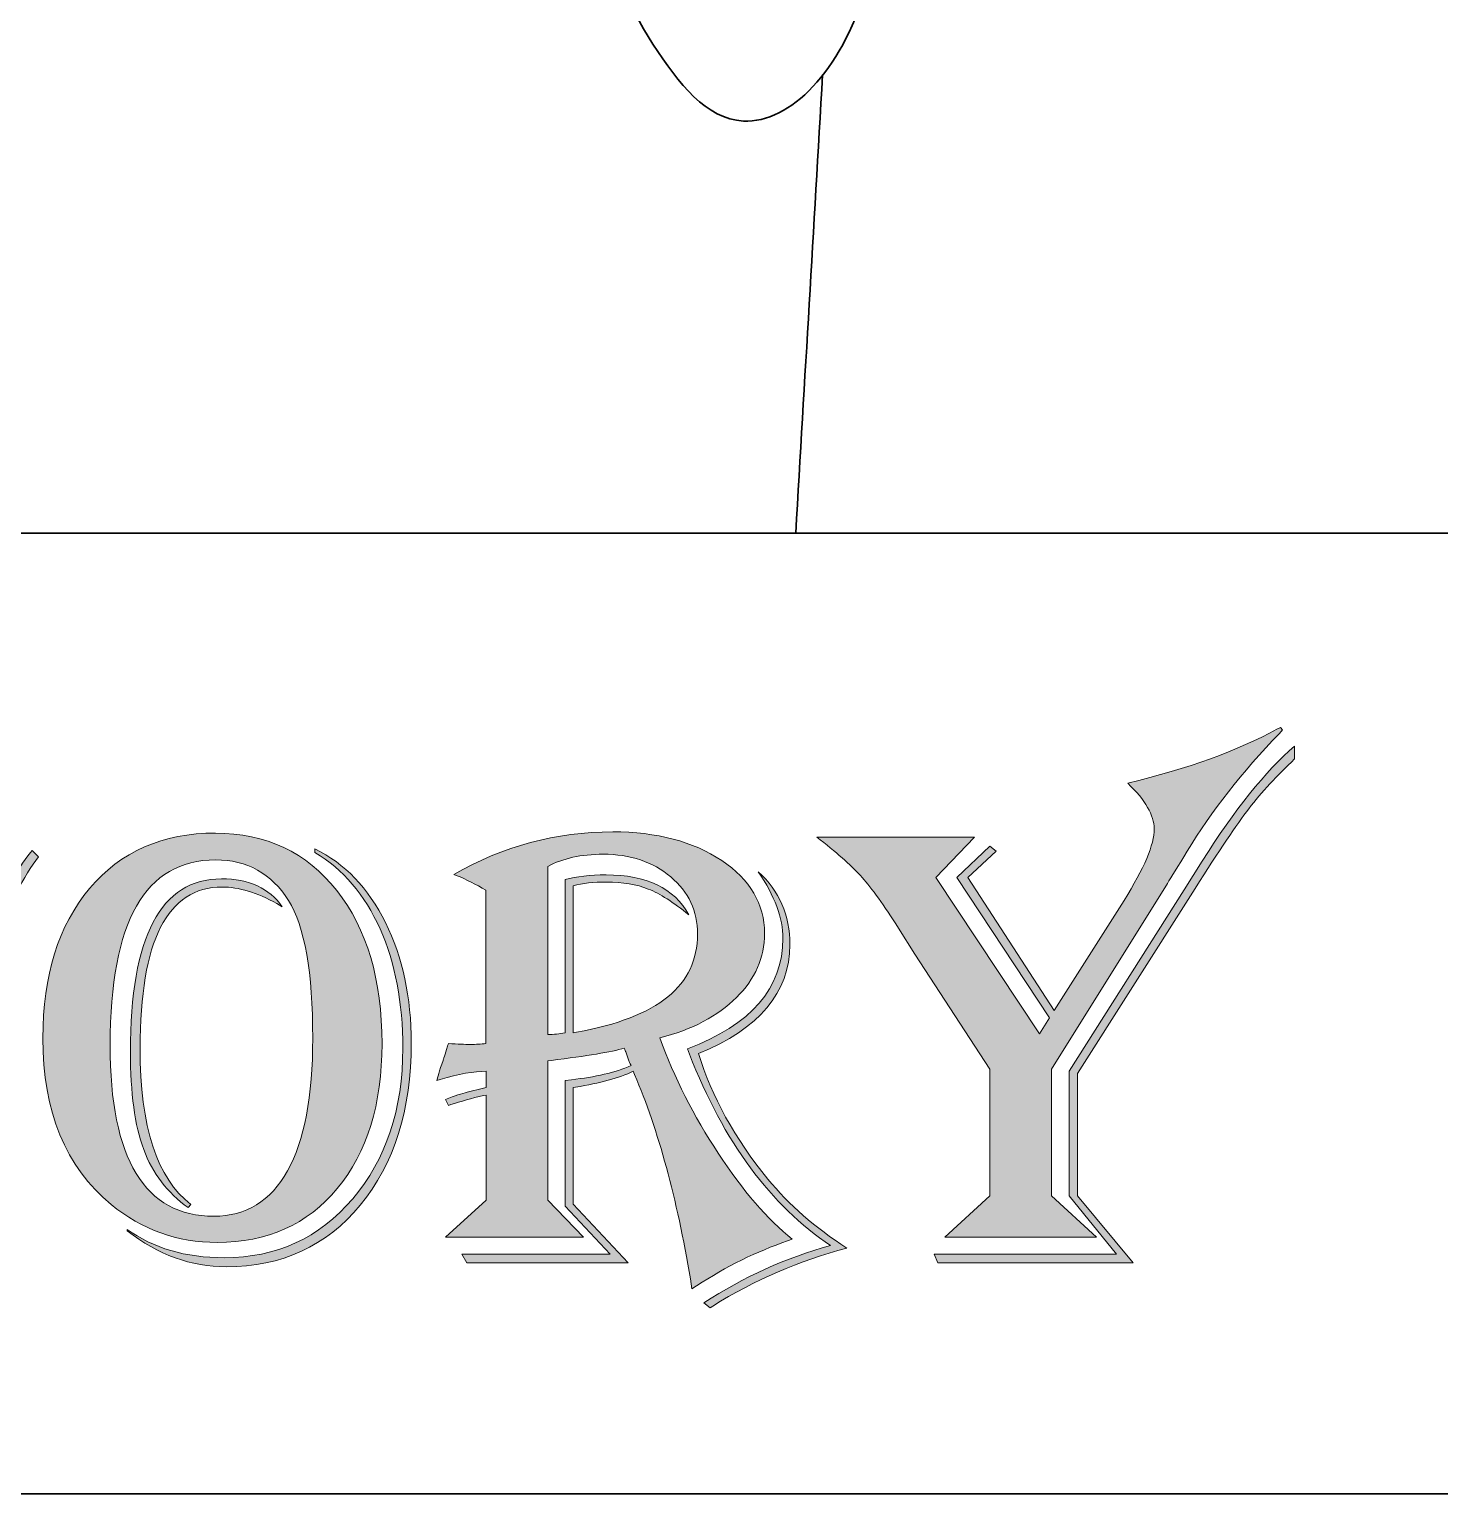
# Model space of a CAD drawing. Header units: centimetres. Extents: x 0.61 to 9.45, y -8.63 to -2.05.
# Drawn here: x 5.095 to 6.571, y -5.116 to -3.583 of the extents above; entities that cross this region are included whole.
import ezdxf

# ---------------------------------------------------------------- set-up
doc = ezdxf.new("R2010")
doc.units = ezdxf.units.CM
doc.header["$MEASUREMENT"] = 0
doc.layers.add('Layer 1', color=7, linetype='Continuous', lineweight=0)
doc.layers.add('Layer 2', color=7, linetype='Continuous', lineweight=0)

# ---------------------------------------------------------------- blocks, each defined once
blk = doc.blocks.new('Block_0')
at = {"layer": 'Layer 1', "transparency": 33554687}
h = blk.add_hatch(color=7, dxfattribs=at)
h.dxf.hatch_style = 2
edge = h.paths.add_edge_path()
edge.add_spline(control_points=[(6.4187, -4.3332), (6.4187, -4.3332), (6.4187, -4.3466), (6.4187, -4.3466), (6.4187, -4.3466), (6.4155, -4.3499), (6.4155, -4.3499), (6.3972, -4.3673), (6.3815, -4.3847), (6.3683, -4.4021), (6.3552, -4.4195), (6.3357, -4.4487), (6.3098, -4.4898), (6.3098, -4.4898), (6.1917, -4.6758), (6.1917, -4.6758), (6.1917, -4.6758), (6.1917, -4.8037), (6.1917, -4.8037), (6.1917, -4.8037), (6.2498, -4.8738), (6.2498, -4.8738), (6.2498, -4.8738), (6.0455, -4.8738), (6.0455, -4.8738), (6.0455, -4.8738), (6.0416, -4.865), (6.0416, -4.865), (6.0416, -4.865), (6.2325, -4.865), (6.2325, -4.865), (6.2325, -4.865), (6.1829, -4.8037), (6.1829, -4.8037), (6.1829, -4.8037), (6.1829, -4.6735), (6.1829, -4.6735), (6.1829, -4.6735), (6.3033, -4.4836), (6.3033, -4.4836), (6.3033, -4.4836), (6.3222, -4.4536), (6.3222, -4.4536), (6.3559, -4.3999), (6.3881, -4.3598), (6.4187, -4.3332)], knot_values=[0, 0, 0, 0, 1, 1, 1, 2, 2, 2, 3, 3, 3, 4, 4, 4, 5, 5, 5, 6, 6, 6, 7, 7, 7, 8, 8, 8, 9, 9, 9, 10, 10, 10, 11, 11, 11, 12, 12, 12, 13, 13, 13, 14, 14, 14, 15, 15, 15, 15], degree=3, periodic=0)
edge = h.paths.add_edge_path()
edge.add_spline(control_points=[(6.4041, -4.3137), (6.4041, -4.3137), (6.406, -4.3163), (6.406, -4.3163), (6.406, -4.3163), (6.4028, -4.3199), (6.4028, -4.3199), (6.3638, -4.3603), (6.3317, -4.4014), (6.3065, -4.4432), (6.2967, -4.4591), (6.2898, -4.4704), (6.2856, -4.4771), (6.2856, -4.4771), (6.1643, -4.6712), (6.1643, -4.6712), (6.1643, -4.6712), (6.1643, -4.8037), (6.1643, -4.8037), (6.1643, -4.8037), (6.2116, -4.8471), (6.2116, -4.8471), (6.2116, -4.8471), (6.0527, -4.8471), (6.0527, -4.8471), (6.0527, -4.8471), (6.0997, -4.8037), (6.0997, -4.8037), (6.0997, -4.8037), (6.0997, -4.6712), (6.0997, -4.6712), (6.0997, -4.6712), (6.0214, -4.5508), (6.0214, -4.5508), (6.0214, -4.5508), (6.0044, -4.5238), (6.0044, -4.5238), (5.989, -4.4996), (5.9763, -4.482), (5.9664, -4.4709), (5.9565, -4.4598), (5.9419, -4.4467), (5.9225, -4.4314), (5.9225, -4.4314), (5.919, -4.4285), (5.919, -4.4285), (5.919, -4.4285), (6.0837, -4.4285), (6.0837, -4.4285), (6.0837, -4.4285), (6.0432, -4.4706), (6.0432, -4.4706), (6.0432, -4.4706), (6.1519, -4.6344), (6.1519, -4.6344), (6.1519, -4.6344), (6.1623, -4.6177), (6.1623, -4.6177), (6.1623, -4.6177), (6.0654, -4.4706), (6.0654, -4.4706), (6.0654, -4.4706), (6.0997, -4.438), (6.0997, -4.438), (6.0997, -4.438), (6.1065, -4.4432), (6.1065, -4.4432), (6.1065, -4.4432), (6.0768, -4.4706), (6.0768, -4.4706), (6.0768, -4.4706), (6.1672, -4.6099), (6.1672, -4.6099), (6.1672, -4.6099), (6.2403, -4.4947), (6.2403, -4.4947), (6.2614, -4.4612), (6.2719, -4.4362), (6.2719, -4.4197), (6.2719, -4.4058), (6.2627, -4.3899), (6.2442, -4.3721), (6.3075, -4.3568), (6.3595, -4.338), (6.4001, -4.3156), (6.4001, -4.3156), (6.4041, -4.3137), (6.4041, -4.3137)], knot_values=[0, 0, 0, 0, 1, 1, 1, 2, 2, 2, 3, 3, 3, 4, 4, 4, 5, 5, 5, 6, 6, 6, 7, 7, 7, 8, 8, 8, 9, 9, 9, 10, 10, 10, 11, 11, 11, 12, 12, 12, 13, 13, 13, 14, 14, 14, 15, 15, 15, 16, 16, 16, 17, 17, 17, 18, 18, 18, 19, 19, 19, 20, 20, 20, 21, 21, 21, 22, 22, 22, 23, 23, 23, 24, 24, 24, 25, 25, 25, 26, 26, 26, 27, 27, 27, 28, 28, 28, 29, 29, 29, 29], degree=3, periodic=0)
h = blk.add_hatch(color=7, dxfattribs=at)
h.dxf.hatch_style = 2
edge = h.paths.add_edge_path()
edge.add_spline(control_points=[(5.3595, -4.5013), (5.3595, -4.5013), (5.3539, -4.498), (5.3539, -4.498), (5.333, -4.4865), (5.3139, -4.4807), (5.2965, -4.4807), (5.2394, -4.4807), (5.2108, -4.5369), (5.2108, -4.6494), (5.2108, -4.7316), (5.2285, -4.786), (5.2639, -4.8128), (5.2639, -4.8128), (5.261, -4.8161), (5.261, -4.8161), (5.2393, -4.8006), (5.2238, -4.7803), (5.2145, -4.7552), (5.2052, -4.7301), (5.2006, -4.6961), (5.2006, -4.6533), (5.2006, -4.5326), (5.2324, -4.4722), (5.2959, -4.4722), (5.3248, -4.4722), (5.346, -4.4819), (5.3595, -4.5013)], knot_values=[0, 0, 0, 0, 1, 1, 1, 2, 2, 2, 3, 3, 3, 4, 4, 4, 5, 5, 5, 6, 6, 6, 7, 7, 7, 8, 8, 8, 9, 9, 9, 9], degree=3, periodic=0)
edge = h.paths.add_edge_path()
edge.add_spline(control_points=[(5.3937, -4.4409), (5.4248, -4.4559), (5.4494, -4.4816), (5.4675, -4.5179), (5.4855, -4.5542), (5.4945, -4.5962), (5.4945, -4.6438), (5.4945, -4.7138), (5.4768, -4.7704), (5.4412, -4.8135), (5.4057, -4.8565), (5.3589, -4.878), (5.3011, -4.878), (5.2641, -4.878), (5.2296, -4.8655), (5.1974, -4.8405), (5.1974, -4.8405), (5.1974, -4.8389), (5.1974, -4.8389), (5.2244, -4.8587), (5.2582, -4.8686), (5.2988, -4.8686), (5.3534, -4.8686), (5.3982, -4.848), (5.4332, -4.8069), (5.4682, -4.7658), (5.4857, -4.7133), (5.4857, -4.6494), (5.4857, -4.6017), (5.4778, -4.5601), (5.4618, -4.5244), (5.4458, -4.4887), (5.4231, -4.4621), (5.3937, -4.4445), (5.3937, -4.4445), (5.3937, -4.4409), (5.3937, -4.4409)], knot_values=[0, 0, 0, 0, 1, 1, 1, 2, 2, 2, 3, 3, 3, 4, 4, 4, 5, 5, 5, 6, 6, 6, 7, 7, 7, 8, 8, 8, 9, 9, 9, 10, 10, 10, 11, 11, 11, 12, 12, 12, 12], degree=3, periodic=0)
edge = h.paths.add_edge_path()
edge.add_spline(control_points=[(5.2897, -4.4523), (5.2162, -4.4523), (5.1794, -4.5169), (5.1794, -4.6461), (5.1794, -4.7655), (5.2157, -4.8252), (5.288, -4.8252), (5.3217, -4.8252), (5.3474, -4.8094), (5.365, -4.7777), (5.3826, -4.7461), (5.3914, -4.6998), (5.3914, -4.6389), (5.3914, -4.57), (5.383, -4.5219), (5.366, -4.4947), (5.3482, -4.4665), (5.3227, -4.4523), (5.2897, -4.4523)], knot_values=[0, 0, 0, 0, 1, 1, 1, 2, 2, 2, 3, 3, 3, 4, 4, 4, 5, 5, 5, 6, 6, 6, 6], degree=3, periodic=0)
edge = h.paths.add_edge_path()
edge.add_spline(control_points=[(5.2897, -4.4243), (5.3425, -4.4243), (5.3848, -4.4443), (5.4165, -4.4843), (5.4481, -4.5243), (5.4639, -4.5778), (5.4639, -4.6448), (5.4639, -4.7081), (5.4483, -4.7585), (5.4171, -4.7962), (5.3859, -4.8338), (5.3439, -4.8526), (5.2913, -4.8526), (5.2498, -4.8526), (5.2128, -4.8393), (5.1804, -4.8128), (5.1328, -4.7737), (5.109, -4.7157), (5.109, -4.6389), (5.109, -4.5732), (5.1253, -4.521), (5.1579, -4.4823), (5.1905, -4.4436), (5.2345, -4.4243), (5.2897, -4.4243)], knot_values=[0, 0, 0, 0, 1, 1, 1, 2, 2, 2, 3, 3, 3, 4, 4, 4, 5, 5, 5, 6, 6, 6, 7, 7, 7, 8, 8, 8, 8], degree=3, periodic=0)
h = blk.add_hatch(color=7, dxfattribs=at)
h.dxf.hatch_style = 2
edge = h.paths.add_edge_path()
edge.add_spline(control_points=[(5.795, -4.6549), (5.8087, -4.6997), (5.8329, -4.7435), (5.8677, -4.7864), (5.8895, -4.8131), (5.917, -4.8372), (5.9503, -4.8585), (5.9005, -4.8717), (5.8537, -4.892), (5.81, -4.9192), (5.81, -4.9192), (5.8071, -4.9211), (5.8071, -4.9211), (5.8071, -4.9211), (5.8005, -4.9159), (5.8005, -4.9159), (5.8421, -4.8887), (5.8863, -4.8687), (5.9333, -4.8559), (5.8707, -4.8141), (5.8214, -4.7473), (5.7855, -4.6556), (5.7855, -4.6556), (5.7836, -4.65), (5.7836, -4.65), (5.8501, -4.6248), (5.8834, -4.5863), (5.8834, -4.5345), (5.8834, -4.5132), (5.8748, -4.4899), (5.8576, -4.4647), (5.8796, -4.4847), (5.8906, -4.5102), (5.8906, -4.5411), (5.8906, -4.5911), (5.8587, -4.629), (5.795, -4.6549)], knot_values=[0, 0, 0, 0, 1, 1, 1, 2, 2, 2, 3, 3, 3, 4, 4, 4, 5, 5, 5, 6, 6, 6, 7, 7, 7, 8, 8, 8, 9, 9, 9, 10, 10, 10, 11, 11, 11, 12, 12, 12, 12], degree=3, periodic=0)
edge = h.paths.add_edge_path()
edge.add_spline(control_points=[(5.6374, -4.4592), (5.6374, -4.4592), (5.6374, -4.635), (5.6374, -4.635), (5.6437, -4.635), (5.6497, -4.6345), (5.6554, -4.6334), (5.6554, -4.6334), (5.6554, -4.4729), (5.6554, -4.4729), (5.6673, -4.4696), (5.6817, -4.468), (5.6984, -4.468), (5.7408, -4.468), (5.7696, -4.4819), (5.7849, -4.5097), (5.7688, -4.4967), (5.7546, -4.4877), (5.7425, -4.4828), (5.7303, -4.4779), (5.7157, -4.4755), (5.6987, -4.4755), (5.6855, -4.4755), (5.6738, -4.4768), (5.6638, -4.4794), (5.6638, -4.4794), (5.6638, -4.6334), (5.6638, -4.6334), (5.6638, -4.6334), (5.6674, -4.6327), (5.6674, -4.6327), (5.7103, -4.6249), (5.7421, -4.6125), (5.7629, -4.5957), (5.7836, -4.5788), (5.794, -4.5569), (5.794, -4.53), (5.794, -4.5058), (5.7847, -4.4859), (5.766, -4.4701), (5.7472, -4.4543), (5.7237, -4.4464), (5.6952, -4.4464), (5.6723, -4.4464), (5.6531, -4.4507), (5.6374, -4.4592)], knot_values=[0, 0, 0, 0, 1, 1, 1, 2, 2, 2, 3, 3, 3, 4, 4, 4, 5, 5, 5, 6, 6, 6, 7, 7, 7, 8, 8, 8, 9, 9, 9, 10, 10, 10, 11, 11, 11, 12, 12, 12, 13, 13, 13, 14, 14, 14, 15, 15, 15, 15], degree=3, periodic=0)
edge = h.paths.add_edge_path()
edge.add_spline(control_points=[(5.5389, -4.4676), (5.5904, -4.4379), (5.6459, -4.423), (5.7053, -4.423), (5.7514, -4.423), (5.7894, -4.433), (5.8193, -4.453), (5.8492, -4.473), (5.8641, -4.4984), (5.8641, -4.5293), (5.8641, -4.5545), (5.8544, -4.5769), (5.8348, -4.5963), (5.8152, -4.6158), (5.7885, -4.6299), (5.7545, -4.6386), (5.7695, -4.6799), (5.7899, -4.7202), (5.8157, -4.7593), (5.8415, -4.7984), (5.8673, -4.8285), (5.8932, -4.8493), (5.8932, -4.8493), (5.8883, -4.851), (5.8883, -4.851), (5.8559, -4.8621), (5.8241, -4.8777), (5.793, -4.8979), (5.793, -4.8979), (5.7881, -4.9012), (5.7881, -4.9012), (5.7881, -4.9012), (5.7865, -4.8908), (5.7865, -4.8908), (5.7726, -4.8066), (5.7531, -4.7353), (5.7281, -4.6768), (5.7281, -4.6768), (5.7268, -4.6735), (5.7268, -4.6735), (5.7118, -4.6805), (5.6917, -4.686), (5.6665, -4.6901), (5.6665, -4.6901), (5.6638, -4.6905), (5.6638, -4.6905), (5.6638, -4.6905), (5.6638, -4.8125), (5.6638, -4.8125), (5.6638, -4.8125), (5.7213, -4.8738), (5.7213, -4.8738), (5.7213, -4.8738), (5.5526, -4.8738), (5.5526, -4.8738), (5.5526, -4.8738), (5.5474, -4.865), (5.5474, -4.865), (5.5474, -4.865), (5.7027, -4.865), (5.7027, -4.865), (5.7027, -4.865), (5.6554, -4.8148), (5.6554, -4.8148), (5.6554, -4.8148), (5.6554, -4.6833), (5.6554, -4.6833), (5.6554, -4.6833), (5.6622, -4.6823), (5.6622, -4.6823), (5.687, -4.6797), (5.7078, -4.6748), (5.7245, -4.6676), (5.7232, -4.665), (5.7225, -4.6634), (5.7222, -4.6627), (5.7222, -4.6627), (5.719, -4.6533), (5.719, -4.6533), (5.7188, -4.6526), (5.7182, -4.6513), (5.7173, -4.6494), (5.7039, -4.6533), (5.6784, -4.6575), (5.641, -4.6621), (5.641, -4.6621), (5.6374, -4.6627), (5.6374, -4.6627), (5.6374, -4.6627), (5.6374, -4.8082), (5.6374, -4.8082), (5.6374, -4.8082), (5.6746, -4.8471), (5.6746, -4.8471), (5.6746, -4.8471), (5.5304, -4.8471), (5.5304, -4.8471), (5.5304, -4.8471), (5.5728, -4.8082), (5.5728, -4.8082), (5.5728, -4.8082), (5.5728, -4.6986), (5.5728, -4.6986), (5.5728, -4.6986), (5.5702, -4.6989), (5.5702, -4.6989), (5.5576, -4.7018), (5.5462, -4.7049), (5.536, -4.7084), (5.536, -4.7084), (5.5334, -4.7094), (5.5334, -4.7094), (5.5334, -4.7094), (5.5304, -4.7029), (5.5304, -4.7029), (5.54, -4.6992), (5.5475, -4.6967), (5.5529, -4.6954), (5.5529, -4.6954), (5.5702, -4.6911), (5.5702, -4.6911), (5.5702, -4.6911), (5.5728, -4.6905), (5.5728, -4.6905), (5.5728, -4.6905), (5.5728, -4.6735), (5.5728, -4.6735), (5.56, -4.6735), (5.544, -4.6763), (5.5249, -4.682), (5.5249, -4.682), (5.5213, -4.6833), (5.5213, -4.6833), (5.5217, -4.6802), (5.5239, -4.6732), (5.5278, -4.6621), (5.5282, -4.6612), (5.5298, -4.6563), (5.5324, -4.6474), (5.5326, -4.6467), (5.5329, -4.6458), (5.5334, -4.6445), (5.5431, -4.6451), (5.5507, -4.6454), (5.5562, -4.6454), (5.5621, -4.6454), (5.5675, -4.6451), (5.5725, -4.6445), (5.5725, -4.6445), (5.5725, -4.484), (5.5725, -4.484), (5.5625, -4.4779), (5.5522, -4.4728), (5.5415, -4.4686), (5.5415, -4.4686), (5.5389, -4.4676), (5.5389, -4.4676)], knot_values=[0, 0, 0, 0, 1, 1, 1, 2, 2, 2, 3, 3, 3, 4, 4, 4, 5, 5, 5, 6, 6, 6, 7, 7, 7, 8, 8, 8, 9, 9, 9, 10, 10, 10, 11, 11, 11, 12, 12, 12, 13, 13, 13, 14, 14, 14, 15, 15, 15, 16, 16, 16, 17, 17, 17, 18, 18, 18, 19, 19, 19, 20, 20, 20, 21, 21, 21, 22, 22, 22, 23, 23, 23, 24, 24, 24, 25, 25, 25, 26, 26, 26, 27, 27, 27, 28, 28, 28, 29, 29, 29, 30, 30, 30, 31, 31, 31, 32, 32, 32, 33, 33, 33, 34, 34, 34, 35, 35, 35, 36, 36, 36, 37, 37, 37, 38, 38, 38, 39, 39, 39, 40, 40, 40, 41, 41, 41, 42, 42, 42, 43, 43, 43, 44, 44, 44, 45, 45, 45, 46, 46, 46, 47, 47, 47, 48, 48, 48, 49, 49, 49, 50, 50, 50, 51, 51, 51, 52, 52, 52, 52], degree=3, periodic=0)
h = blk.add_hatch(color=7, dxfattribs=at)
h.dxf.hatch_style = 2
edge = h.paths.add_edge_path()
edge.add_spline(control_points=[(5.1044, -4.4491), (5.0894, -4.4682), (5.0736, -4.4999), (5.0571, -4.5443), (5.0571, -4.5443), (5.0558, -4.5476), (5.0558, -4.5476), (5.0558, -4.5476), (5.0486, -4.5414), (5.0486, -4.5414), (5.0486, -4.5414), (5.0496, -4.5384), (5.0496, -4.5384), (5.0657, -4.4934), (5.0812, -4.4621), (5.0962, -4.4445), (5.0962, -4.4445), (5.0979, -4.4425), (5.0979, -4.4425), (5.0979, -4.4425), (5.1044, -4.4491), (5.1044, -4.4491)], knot_values=[0, 0, 0, 0, 1, 1, 1, 2, 2, 2, 3, 3, 3, 4, 4, 4, 5, 5, 5, 6, 6, 6, 7, 7, 7, 7], degree=3, periodic=0)
edge = h.paths.add_edge_path()
edge.add_spline(control_points=[(5.0173, -4.4999), (5.0005, -4.4891), (4.981, -4.4836), (4.9586, -4.4836), (4.9536, -4.4836), (4.9483, -4.484), (4.9429, -4.4846), (4.9429, -4.4846), (4.9442, -4.8125), (4.9442, -4.8125), (4.9442, -4.8125), (4.9961, -4.8738), (4.9961, -4.8738), (4.9961, -4.8738), (4.8294, -4.8738), (4.8294, -4.8738), (4.8294, -4.8738), (4.8219, -4.865), (4.8219, -4.865), (4.8219, -4.865), (4.9781, -4.865), (4.9781, -4.865), (4.9781, -4.865), (4.9344, -4.8151), (4.9344, -4.8151), (4.9344, -4.8151), (4.9344, -4.4752), (4.9344, -4.4752), (4.9344, -4.4752), (4.952, -4.4748), (4.952, -4.4748), (4.9731, -4.4748), (4.9881, -4.4765), (4.9969, -4.4799), (5.0057, -4.4833), (5.0125, -4.4899), (5.0173, -4.4999)], knot_values=[0, 0, 0, 0, 1, 1, 1, 2, 2, 2, 3, 3, 3, 4, 4, 4, 5, 5, 5, 6, 6, 6, 7, 7, 7, 8, 8, 8, 9, 9, 9, 10, 10, 10, 11, 11, 11, 12, 12, 12, 12], degree=3, periodic=0)
edge = h.paths.add_edge_path()
edge.add_spline(control_points=[(5.0838, -4.4285), (5.0819, -4.4322), (5.0806, -4.4347), (5.0799, -4.436), (5.0799, -4.436), (5.0577, -4.4752), (5.0577, -4.4752), (5.0501, -4.4891), (5.0431, -4.5065), (5.0365, -4.5273), (5.0365, -4.5273), (5.0359, -4.529), (5.0359, -4.529), (5.0359, -4.529), (5.0326, -4.5267), (5.0326, -4.5267), (5.0326, -4.5267), (5.0316, -4.5225), (5.0316, -4.5225), (5.0253, -4.4977), (5.0164, -4.4805), (5.0047, -4.4709), (4.9931, -4.4613), (4.9753, -4.4566), (4.9514, -4.4566), (4.9416, -4.4566), (4.9318, -4.457), (4.922, -4.4579), (4.922, -4.4579), (4.9181, -4.4579), (4.9181, -4.4579), (4.9181, -4.4579), (4.9181, -4.8115), (4.9181, -4.8115), (4.9181, -4.8115), (4.9566, -4.8471), (4.9566, -4.8471), (4.9566, -4.8471), (4.8075, -4.8471), (4.8075, -4.8471), (4.8075, -4.8471), (4.8532, -4.8089), (4.8532, -4.8089), (4.8532, -4.8089), (4.8532, -4.4843), (4.8532, -4.4843), (4.8532, -4.4843), (4.83, -4.484), (4.83, -4.484), (4.8076, -4.484), (4.7917, -4.4884), (4.7822, -4.4972), (4.7728, -4.506), (4.7672, -4.5215), (4.7654, -4.5437), (4.7654, -4.5437), (4.757, -4.5437), (4.757, -4.5437), (4.7593, -4.5182), (4.7659, -4.5005), (4.7767, -4.4905), (4.7875, -4.4805), (4.8052, -4.4755), (4.83, -4.4755), (4.83, -4.4755), (4.8496, -4.4758), (4.8496, -4.4758), (4.8496, -4.4758), (4.8532, -4.4758), (4.8532, -4.4758), (4.8532, -4.4758), (4.8532, -4.4598), (4.8532, -4.4598), (4.8421, -4.4585), (4.8315, -4.4579), (4.8215, -4.4579), (4.7935, -4.4579), (4.7733, -4.4636), (4.7609, -4.475), (4.7485, -4.4864), (4.7416, -4.5057), (4.7403, -4.5329), (4.7403, -4.5329), (4.7364, -4.5329), (4.7364, -4.5329), (4.727, -4.5027), (4.7126, -4.469), (4.693, -4.4318), (4.693, -4.4318), (4.6911, -4.4285), (4.6911, -4.4285), (4.6911, -4.4285), (5.0838, -4.4285), (5.0838, -4.4285)], knot_values=[0, 0, 0, 0, 1, 1, 1, 2, 2, 2, 3, 3, 3, 4, 4, 4, 5, 5, 5, 6, 6, 6, 7, 7, 7, 8, 8, 8, 9, 9, 9, 10, 10, 10, 11, 11, 11, 12, 12, 12, 13, 13, 13, 14, 14, 14, 15, 15, 15, 16, 16, 16, 17, 17, 17, 18, 18, 18, 19, 19, 19, 20, 20, 20, 21, 21, 21, 22, 22, 22, 23, 23, 23, 24, 24, 24, 25, 25, 25, 26, 26, 26, 27, 27, 27, 28, 28, 28, 29, 29, 29, 30, 30, 30, 31, 31, 31, 31], degree=3, periodic=0)
at = {"layer": 'Layer 1'}
for points, knots in [([(6.4041, -4.3137), (6.4041, -4.3137), (6.406, -4.3163), (6.406, -4.3163), (6.406, -4.3163), (6.4028, -4.3199), (6.4028, -4.3199), (6.3638, -4.3603), (6.3317, -4.4014), (6.3065, -4.4432), (6.2967, -4.4591), (6.2898, -4.4704), (6.2856, -4.4771), (6.2856, -4.4771), (6.1643, -4.6712), (6.1643, -4.6712), (6.1643, -4.6712), (6.1643, -4.8037), (6.1643, -4.8037), (6.1643, -4.8037), (6.2116, -4.8471), (6.2116, -4.8471), (6.2116, -4.8471), (6.0527, -4.8471), (6.0527, -4.8471), (6.0527, -4.8471), (6.0997, -4.8037), (6.0997, -4.8037), (6.0997, -4.8037), (6.0997, -4.6712), (6.0997, -4.6712), (6.0997, -4.6712), (6.0214, -4.5508), (6.0214, -4.5508), (6.0214, -4.5508), (6.0044, -4.5238), (6.0044, -4.5238), (5.989, -4.4996), (5.9763, -4.482), (5.9664, -4.4709), (5.9565, -4.4598), (5.9419, -4.4467), (5.9225, -4.4314), (5.9225, -4.4314), (5.919, -4.4285), (5.919, -4.4285), (5.919, -4.4285), (6.0837, -4.4285), (6.0837, -4.4285), (6.0837, -4.4285), (6.0432, -4.4706), (6.0432, -4.4706), (6.0432, -4.4706), (6.1519, -4.6344), (6.1519, -4.6344), (6.1519, -4.6344), (6.1623, -4.6177), (6.1623, -4.6177), (6.1623, -4.6177), (6.0654, -4.4706), (6.0654, -4.4706), (6.0654, -4.4706), (6.0997, -4.438), (6.0997, -4.438), (6.0997, -4.438), (6.1065, -4.4432), (6.1065, -4.4432), (6.1065, -4.4432), (6.0768, -4.4706), (6.0768, -4.4706), (6.0768, -4.4706), (6.1672, -4.6099), (6.1672, -4.6099), (6.1672, -4.6099), (6.2403, -4.4947), (6.2403, -4.4947), (6.2614, -4.4612), (6.2719, -4.4362), (6.2719, -4.4197), (6.2719, -4.4058), (6.2627, -4.3899), (6.2442, -4.3721), (6.3075, -4.3568), (6.3595, -4.338), (6.4001, -4.3156), (6.4001, -4.3156), (6.4041, -4.3137), (6.4041, -4.3137)], [0, 0, 0, 0, 1, 1, 1, 2, 2, 2, 3, 3, 3, 4, 4, 4, 5, 5, 5, 6, 6, 6, 7, 7, 7, 8, 8, 8, 9, 9, 9, 10, 10, 10, 11, 11, 11, 12, 12, 12, 13, 13, 13, 14, 14, 14, 15, 15, 15, 16, 16, 16, 17, 17, 17, 18, 18, 18, 19, 19, 19, 20, 20, 20, 21, 21, 21, 22, 22, 22, 23, 23, 23, 24, 24, 24, 25, 25, 25, 26, 26, 26, 27, 27, 27, 28, 28, 28, 29, 29, 29, 29]), ([(6.4187, -4.3332), (6.4187, -4.3332), (6.4187, -4.3466), (6.4187, -4.3466), (6.4187, -4.3466), (6.4155, -4.3499), (6.4155, -4.3499), (6.3972, -4.3673), (6.3815, -4.3847), (6.3683, -4.4021), (6.3552, -4.4195), (6.3357, -4.4487), (6.3098, -4.4898), (6.3098, -4.4898), (6.1917, -4.6758), (6.1917, -4.6758), (6.1917, -4.6758), (6.1917, -4.8037), (6.1917, -4.8037), (6.1917, -4.8037), (6.2498, -4.8738), (6.2498, -4.8738), (6.2498, -4.8738), (6.0455, -4.8738), (6.0455, -4.8738), (6.0455, -4.8738), (6.0416, -4.865), (6.0416, -4.865), (6.0416, -4.865), (6.2325, -4.865), (6.2325, -4.865), (6.2325, -4.865), (6.1829, -4.8037), (6.1829, -4.8037), (6.1829, -4.8037), (6.1829, -4.6735), (6.1829, -4.6735), (6.1829, -4.6735), (6.3033, -4.4836), (6.3033, -4.4836), (6.3033, -4.4836), (6.3222, -4.4536), (6.3222, -4.4536), (6.3559, -4.3999), (6.3881, -4.3598), (6.4187, -4.3332)], [0, 0, 0, 0, 1, 1, 1, 2, 2, 2, 3, 3, 3, 4, 4, 4, 5, 5, 5, 6, 6, 6, 7, 7, 7, 8, 8, 8, 9, 9, 9, 10, 10, 10, 11, 11, 11, 12, 12, 12, 13, 13, 13, 14, 14, 14, 15, 15, 15, 15]), ([(5.2897, -4.4243), (5.3425, -4.4243), (5.3848, -4.4443), (5.4165, -4.4843), (5.4481, -4.5243), (5.4639, -4.5778), (5.4639, -4.6448), (5.4639, -4.7081), (5.4483, -4.7585), (5.4171, -4.7962), (5.3859, -4.8338), (5.3439, -4.8526), (5.2913, -4.8526), (5.2498, -4.8526), (5.2128, -4.8393), (5.1804, -4.8128), (5.1328, -4.7737), (5.109, -4.7157), (5.109, -4.6389), (5.109, -4.5732), (5.1253, -4.521), (5.1579, -4.4823), (5.1905, -4.4436), (5.2345, -4.4243), (5.2897, -4.4243)], [0, 0, 0, 0, 1, 1, 1, 2, 2, 2, 3, 3, 3, 4, 4, 4, 5, 5, 5, 6, 6, 6, 7, 7, 7, 8, 8, 8, 8]), ([(5.5389, -4.4676), (5.5904, -4.4379), (5.6459, -4.423), (5.7053, -4.423), (5.7514, -4.423), (5.7894, -4.433), (5.8193, -4.453), (5.8492, -4.473), (5.8641, -4.4984), (5.8641, -4.5293), (5.8641, -4.5545), (5.8544, -4.5769), (5.8348, -4.5963), (5.8152, -4.6158), (5.7885, -4.6299), (5.7545, -4.6386), (5.7695, -4.6799), (5.7899, -4.7202), (5.8157, -4.7593), (5.8415, -4.7984), (5.8673, -4.8285), (5.8932, -4.8493), (5.8932, -4.8493), (5.8883, -4.851), (5.8883, -4.851), (5.8559, -4.8621), (5.8241, -4.8777), (5.793, -4.8979), (5.793, -4.8979), (5.7881, -4.9012), (5.7881, -4.9012), (5.7881, -4.9012), (5.7865, -4.8908), (5.7865, -4.8908), (5.7726, -4.8066), (5.7531, -4.7353), (5.7281, -4.6768), (5.7281, -4.6768), (5.7268, -4.6735), (5.7268, -4.6735), (5.7118, -4.6805), (5.6917, -4.686), (5.6665, -4.6901), (5.6665, -4.6901), (5.6638, -4.6905), (5.6638, -4.6905), (5.6638, -4.6905), (5.6638, -4.8125), (5.6638, -4.8125), (5.6638, -4.8125), (5.7213, -4.8738), (5.7213, -4.8738), (5.7213, -4.8738), (5.5526, -4.8738), (5.5526, -4.8738), (5.5526, -4.8738), (5.5474, -4.865), (5.5474, -4.865), (5.5474, -4.865), (5.7027, -4.865), (5.7027, -4.865), (5.7027, -4.865), (5.6554, -4.8148), (5.6554, -4.8148), (5.6554, -4.8148), (5.6554, -4.6833), (5.6554, -4.6833), (5.6554, -4.6833), (5.6622, -4.6823), (5.6622, -4.6823), (5.687, -4.6797), (5.7078, -4.6748), (5.7245, -4.6676), (5.7232, -4.665), (5.7225, -4.6634), (5.7222, -4.6627), (5.7222, -4.6627), (5.719, -4.6533), (5.719, -4.6533), (5.7188, -4.6526), (5.7182, -4.6513), (5.7173, -4.6494), (5.7039, -4.6533), (5.6784, -4.6575), (5.641, -4.6621), (5.641, -4.6621), (5.6374, -4.6627), (5.6374, -4.6627), (5.6374, -4.6627), (5.6374, -4.8082), (5.6374, -4.8082), (5.6374, -4.8082), (5.6746, -4.8471), (5.6746, -4.8471), (5.6746, -4.8471), (5.5304, -4.8471), (5.5304, -4.8471), (5.5304, -4.8471), (5.5728, -4.8082), (5.5728, -4.8082), (5.5728, -4.8082), (5.5728, -4.6986), (5.5728, -4.6986), (5.5728, -4.6986), (5.5702, -4.6989), (5.5702, -4.6989), (5.5576, -4.7018), (5.5462, -4.7049), (5.536, -4.7084), (5.536, -4.7084), (5.5334, -4.7094), (5.5334, -4.7094), (5.5334, -4.7094), (5.5304, -4.7029), (5.5304, -4.7029), (5.54, -4.6992), (5.5475, -4.6967), (5.5529, -4.6954), (5.5529, -4.6954), (5.5702, -4.6911), (5.5702, -4.6911), (5.5702, -4.6911), (5.5728, -4.6905), (5.5728, -4.6905), (5.5728, -4.6905), (5.5728, -4.6735), (5.5728, -4.6735), (5.56, -4.6735), (5.544, -4.6763), (5.5249, -4.682), (5.5249, -4.682), (5.5213, -4.6833), (5.5213, -4.6833), (5.5217, -4.6802), (5.5239, -4.6732), (5.5278, -4.6621), (5.5282, -4.6612), (5.5298, -4.6563), (5.5324, -4.6474), (5.5326, -4.6467), (5.5329, -4.6458), (5.5334, -4.6445), (5.5431, -4.6451), (5.5507, -4.6454), (5.5562, -4.6454), (5.5621, -4.6454), (5.5675, -4.6451), (5.5725, -4.6445), (5.5725, -4.6445), (5.5725, -4.484), (5.5725, -4.484), (5.5625, -4.4779), (5.5522, -4.4728), (5.5415, -4.4686), (5.5415, -4.4686), (5.5389, -4.4676), (5.5389, -4.4676)], [0, 0, 0, 0, 1, 1, 1, 2, 2, 2, 3, 3, 3, 4, 4, 4, 5, 5, 5, 6, 6, 6, 7, 7, 7, 8, 8, 8, 9, 9, 9, 10, 10, 10, 11, 11, 11, 12, 12, 12, 13, 13, 13, 14, 14, 14, 15, 15, 15, 16, 16, 16, 17, 17, 17, 18, 18, 18, 19, 19, 19, 20, 20, 20, 21, 21, 21, 22, 22, 22, 23, 23, 23, 24, 24, 24, 25, 25, 25, 26, 26, 26, 27, 27, 27, 28, 28, 28, 29, 29, 29, 30, 30, 30, 31, 31, 31, 32, 32, 32, 33, 33, 33, 34, 34, 34, 35, 35, 35, 36, 36, 36, 37, 37, 37, 38, 38, 38, 39, 39, 39, 40, 40, 40, 41, 41, 41, 42, 42, 42, 43, 43, 43, 44, 44, 44, 45, 45, 45, 46, 46, 46, 47, 47, 47, 48, 48, 48, 49, 49, 49, 50, 50, 50, 51, 51, 51, 52, 52, 52, 52]), ([(5.1044, -4.4491), (5.0894, -4.4682), (5.0736, -4.4999), (5.0571, -4.5443), (5.0571, -4.5443), (5.0558, -4.5476), (5.0558, -4.5476), (5.0558, -4.5476), (5.0486, -4.5414), (5.0486, -4.5414), (5.0486, -4.5414), (5.0496, -4.5384), (5.0496, -4.5384), (5.0657, -4.4934), (5.0812, -4.4621), (5.0962, -4.4445), (5.0962, -4.4445), (5.0979, -4.4425), (5.0979, -4.4425), (5.0979, -4.4425), (5.1044, -4.4491), (5.1044, -4.4491)], [0, 0, 0, 0, 1, 1, 1, 2, 2, 2, 3, 3, 3, 4, 4, 4, 5, 5, 5, 6, 6, 6, 7, 7, 7, 7]), ([(5.3937, -4.4409), (5.4248, -4.4559), (5.4494, -4.4816), (5.4675, -4.5179), (5.4855, -4.5542), (5.4945, -4.5962), (5.4945, -4.6438), (5.4945, -4.7138), (5.4768, -4.7704), (5.4412, -4.8135), (5.4057, -4.8565), (5.3589, -4.878), (5.3011, -4.878), (5.2641, -4.878), (5.2296, -4.8655), (5.1974, -4.8405), (5.1974, -4.8405), (5.1974, -4.8389), (5.1974, -4.8389), (5.2244, -4.8587), (5.2582, -4.8686), (5.2988, -4.8686), (5.3534, -4.8686), (5.3982, -4.848), (5.4332, -4.8069), (5.4682, -4.7658), (5.4857, -4.7133), (5.4857, -4.6494), (5.4857, -4.6017), (5.4778, -4.5601), (5.4618, -4.5244), (5.4458, -4.4887), (5.4231, -4.4621), (5.3937, -4.4445), (5.3937, -4.4445), (5.3937, -4.4409), (5.3937, -4.4409)], [0, 0, 0, 0, 1, 1, 1, 2, 2, 2, 3, 3, 3, 4, 4, 4, 5, 5, 5, 6, 6, 6, 7, 7, 7, 8, 8, 8, 9, 9, 9, 10, 10, 10, 11, 11, 11, 12, 12, 12, 12]), ([(5.2897, -4.4523), (5.2162, -4.4523), (5.1794, -4.5169), (5.1794, -4.6461), (5.1794, -4.7655), (5.2157, -4.8252), (5.288, -4.8252), (5.3217, -4.8252), (5.3474, -4.8094), (5.365, -4.7777), (5.3826, -4.7461), (5.3914, -4.6998), (5.3914, -4.6389), (5.3914, -4.57), (5.383, -4.5219), (5.366, -4.4947), (5.3482, -4.4665), (5.3227, -4.4523), (5.2897, -4.4523)], [0, 0, 0, 0, 1, 1, 1, 2, 2, 2, 3, 3, 3, 4, 4, 4, 5, 5, 5, 6, 6, 6, 6]), ([(5.6374, -4.4592), (5.6374, -4.4592), (5.6374, -4.635), (5.6374, -4.635), (5.6437, -4.635), (5.6497, -4.6345), (5.6554, -4.6334), (5.6554, -4.6334), (5.6554, -4.4729), (5.6554, -4.4729), (5.6673, -4.4696), (5.6817, -4.468), (5.6984, -4.468), (5.7408, -4.468), (5.7696, -4.4819), (5.7849, -4.5097), (5.7688, -4.4967), (5.7546, -4.4877), (5.7425, -4.4828), (5.7303, -4.4779), (5.7157, -4.4755), (5.6987, -4.4755), (5.6855, -4.4755), (5.6738, -4.4768), (5.6638, -4.4794), (5.6638, -4.4794), (5.6638, -4.6334), (5.6638, -4.6334), (5.6638, -4.6334), (5.6674, -4.6327), (5.6674, -4.6327), (5.7103, -4.6249), (5.7421, -4.6125), (5.7629, -4.5957), (5.7836, -4.5788), (5.794, -4.5569), (5.794, -4.53), (5.794, -4.5058), (5.7847, -4.4859), (5.766, -4.4701), (5.7472, -4.4543), (5.7237, -4.4464), (5.6952, -4.4464), (5.6723, -4.4464), (5.6531, -4.4507), (5.6374, -4.4592)], [0, 0, 0, 0, 1, 1, 1, 2, 2, 2, 3, 3, 3, 4, 4, 4, 5, 5, 5, 6, 6, 6, 7, 7, 7, 8, 8, 8, 9, 9, 9, 10, 10, 10, 11, 11, 11, 12, 12, 12, 13, 13, 13, 14, 14, 14, 15, 15, 15, 15]), ([(5.3595, -4.5013), (5.3595, -4.5013), (5.3539, -4.498), (5.3539, -4.498), (5.333, -4.4865), (5.3139, -4.4807), (5.2965, -4.4807), (5.2394, -4.4807), (5.2108, -4.5369), (5.2108, -4.6494), (5.2108, -4.7316), (5.2285, -4.786), (5.2639, -4.8128), (5.2639, -4.8128), (5.261, -4.8161), (5.261, -4.8161), (5.2393, -4.8006), (5.2238, -4.7803), (5.2145, -4.7552), (5.2052, -4.7301), (5.2006, -4.6961), (5.2006, -4.6533), (5.2006, -4.5326), (5.2324, -4.4722), (5.2959, -4.4722), (5.3248, -4.4722), (5.346, -4.4819), (5.3595, -4.5013)], [0, 0, 0, 0, 1, 1, 1, 2, 2, 2, 3, 3, 3, 4, 4, 4, 5, 5, 5, 6, 6, 6, 7, 7, 7, 8, 8, 8, 9, 9, 9, 9]), ([(5.795, -4.6549), (5.8087, -4.6997), (5.8329, -4.7435), (5.8677, -4.7864), (5.8895, -4.8131), (5.917, -4.8372), (5.9503, -4.8585), (5.9005, -4.8717), (5.8537, -4.892), (5.81, -4.9192), (5.81, -4.9192), (5.8071, -4.9211), (5.8071, -4.9211), (5.8071, -4.9211), (5.8005, -4.9159), (5.8005, -4.9159), (5.8421, -4.8887), (5.8863, -4.8687), (5.9333, -4.8559), (5.8707, -4.8141), (5.8214, -4.7473), (5.7855, -4.6556), (5.7855, -4.6556), (5.7836, -4.65), (5.7836, -4.65), (5.8501, -4.6248), (5.8834, -4.5863), (5.8834, -4.5345), (5.8834, -4.5132), (5.8748, -4.4899), (5.8576, -4.4647), (5.8796, -4.4847), (5.8906, -4.5102), (5.8906, -4.5411), (5.8906, -4.5911), (5.8587, -4.629), (5.795, -4.6549)], [0, 0, 0, 0, 1, 1, 1, 2, 2, 2, 3, 3, 3, 4, 4, 4, 5, 5, 5, 6, 6, 6, 7, 7, 7, 8, 8, 8, 9, 9, 9, 10, 10, 10, 11, 11, 11, 12, 12, 12, 12])]:
    blk.add_open_spline(points, degree=3, knots=knots, dxfattribs=at)
blk = doc.blocks.new('Block_3')
at = {"layer": 'Layer 2', "color": 7, "lineweight": 35}
blk.add_open_spline([(5.0648, -4.1105), (5.0528, -3.984), (5.0409, -3.8576), (5.0289, -3.7312), (4.9914, -3.7283), (4.9389, -3.7222), (4.8776, -3.7075), (4.8384, -3.6981), (4.7533, -3.6751), (4.5703, -3.5752), (4.5703, -3.5752), (4.4202, -3.4932), (4.23, -3.3435), (4.1774, -3.3022), (4.122, -3.2556), (4.1165, -3.1875), (4.1138, -3.1537), (4.1226, -3.1041), (4.1543, -3.0882), (4.1891, -3.0708), (4.2366, -3.1013), (4.2678, -3.1213), (4.3365, -3.1654), (4.3615, -3.2193), (4.3813, -3.2112), (4.3938, -3.206), (4.3861, -3.1834), (4.4002, -3.145), (4.419, -3.0934), (4.4624, -3.0533), (4.4758, -3.0599), (4.4859, -3.0648), (4.4729, -3.0929), (4.4758, -3.145), (4.4758, -3.145), (4.4788, -3.1978), (4.4994, -3.2442), (4.5136, -3.2761), (4.5342, -3.2985), (4.6223, -3.3624), (4.7175, -3.4314), (4.7659, -3.4661), (4.8067, -3.4759), (4.8344, -3.4825), (4.934, -3.5065), (4.9769, -3.4522), (4.9981, -3.4255), (5.005, -3.3801), (4.9863, -3.3482), (4.9545, -3.2939), (4.8748, -3.3198), (4.7736, -3.2868), (4.6289, -3.2396), (4.5605, -3.09), (4.5514, -3.0693), (4.504, -2.9616), (4.5026, -2.8282), (4.5562, -2.729), (4.5741, -2.6957), (4.5793, -2.7013), (4.6365, -2.6203), (4.7008, -2.5292), (4.7346, -2.4648), (4.7547, -2.4312), (4.8479, -2.275), (5.0027, -2.1803), (5.0431, -2.157), (5.2043, -2.0639), (5.3569, -2.0608), (5.5111, -2.0577), (5.6876, -2.0542), (5.8486, -2.0509), (6.0122, -2.1475), (6.1558, -2.2324), (6.2396, -2.3577), (6.3267, -2.488), (6.3922, -2.586), (6.4382, -2.6832), (6.4537, -2.7164), (6.4846, -2.7822), (6.5, -2.8151), (6.5085, -2.8519), (6.544, -3.0047), (6.482, -3.136), (6.4707, -3.1592), (6.4547, -3.1919), (6.3946, -3.31), (6.2532, -3.3766), (6.137, -3.4314), (6.0303, -3.4208), (5.9885, -3.4144), (5.9928, -3.5147), (5.9813, -3.5391), (5.9696, -3.5421), (5.9403, -3.5496), (5.8754, -3.432), (5.8467, -3.3199), (5.8319, -3.262), (5.8439, -3.2725), (5.8231, -3.1686), (5.8036, -3.0716), (5.789, -3.0418), (5.8042, -2.9937), (5.8119, -2.9691), (5.8229, -2.9544), (5.8278, -2.9181), (5.8327, -2.8816), (5.8278, -2.8361), (5.8136, -2.833), (5.793, -2.8285), (5.768, -2.9173), (5.7427, -2.9133), (5.7227, -2.9102), (5.7324, -2.8535), (5.6907, -2.8046), (5.6731, -2.7839), (5.6319, -2.7478), (5.6009, -2.7621), (5.5774, -2.7729), (5.5651, -2.8102), (5.5725, -2.8519), (5.6473, -3.1276), (5.679, -3.2993), (5.686, -3.4097), (5.687, -3.4262), (5.6921, -3.5139), (5.7474, -3.5988), (5.7745, -3.6403), (5.803, -3.6771), (5.842, -3.6792), (5.8911, -3.6817), (5.9444, -3.6265), (5.9696, -3.5421)], degree=3, knots=[0, 0, 0, 0, 1, 1, 1, 2, 2, 2, 3, 3, 3, 4, 4, 4, 5, 5, 5, 6, 6, 6, 7, 7, 7, 8, 8, 8, 9, 9, 9, 10, 10, 10, 11, 11, 11, 12, 12, 12, 13, 13, 13, 14, 14, 14, 15, 15, 15, 16, 16, 16, 17, 17, 17, 18, 18, 18, 19, 19, 19, 20, 20, 20, 21, 21, 21, 22, 22, 22, 23, 23, 23, 24, 24, 24, 25, 25, 25, 26, 26, 26, 27, 27, 27, 28, 28, 28, 29, 29, 29, 30, 30, 30, 31, 31, 31, 32, 32, 32, 33, 33, 33, 34, 34, 34, 35, 35, 35, 36, 36, 36, 37, 37, 37, 38, 38, 38, 39, 39, 39, 40, 40, 40, 41, 41, 41, 42, 42, 42, 43, 43, 43, 44, 44, 44, 44], dxfattribs=at)
blk.add_open_spline([(5.9249, -3.6309), (5.9155, -3.7908), (5.9062, -3.9506), (5.8968, -4.1105)], degree=3, dxfattribs=at)

msp = doc.modelspace()

# ---------------------------------------------------------------- linework, layer by layer
at = {"layer": 'Layer 2', "color": 7, "lineweight": 35}
msp.add_open_spline([(6.9937, -5.1155), (6.9937, -5.1155), (3.0945, -5.1155), (3.0945, -5.1155), (2.9194, -5.1155), (2.7761, -4.9722), (2.7761, -4.7971), (2.7761, -4.7971), (2.7761, -4.4289), (2.7761, -4.4289), (2.7761, -4.2538), (2.9194, -4.1105), (3.0945, -4.1105), (3.0945, -4.1105), (6.9937, -4.1105), (6.9937, -4.1105), (7.1688, -4.1105), (7.3121, -4.2538), (7.3121, -4.4289), (7.3121, -4.4289), (7.3121, -4.7971), (7.3121, -4.7971), (7.3121, -4.9722), (7.1688, -5.1155), (6.9937, -5.1155)], degree=3, knots=[0, 0, 0, 0, 1, 1, 1, 2, 2, 2, 3, 3, 3, 4, 4, 4, 5, 5, 5, 6, 6, 6, 7, 7, 7, 8, 8, 8, 8], dxfattribs=at)

# ---------------------------------------------------------------- block references
at = {"layer": 'Layer 1'}
msp.add_blockref('Block_0', (0, 0), dxfattribs=at)
at = {"layer": 'Layer 2'}
msp.add_blockref('Block_3', (0, 0), dxfattribs=at)

doc.saveas('drawing.dxf')
